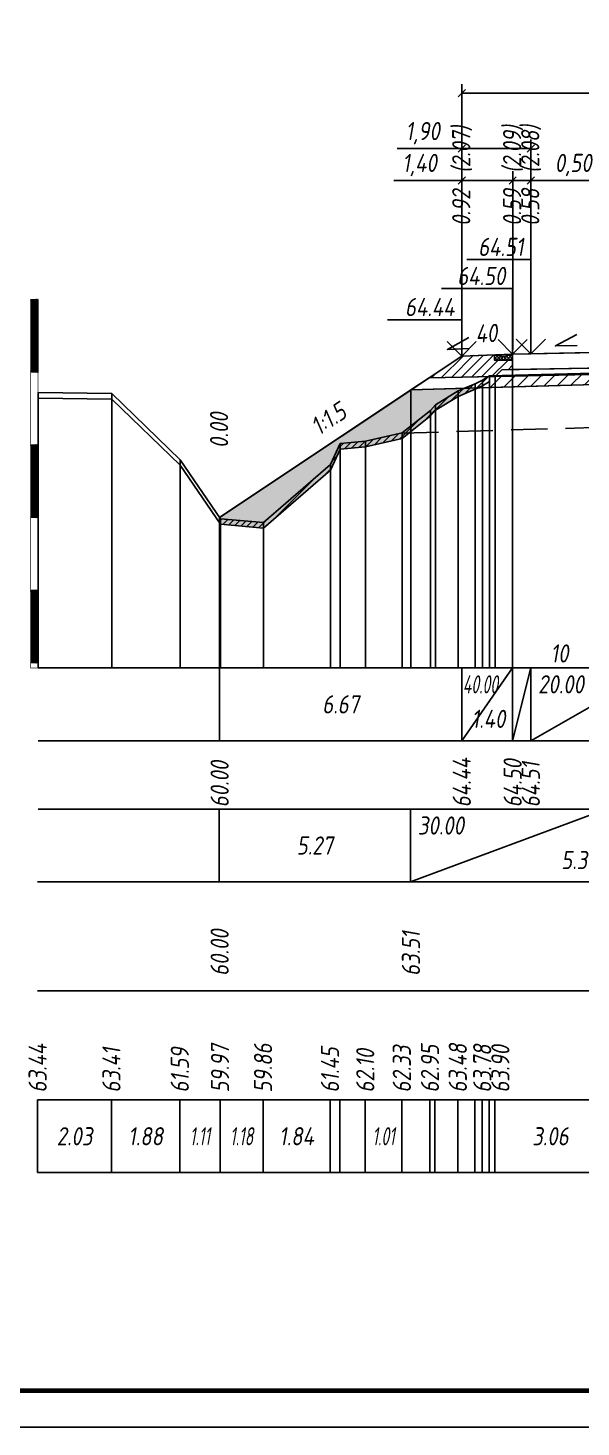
# Model space of a CAD drawing. Extents: x -717 to 1451, y -133302 to 233.
# Drawn here: x 78.6 to 154.7, y -130232.4 to -130040 of the extents above; entities that cross this region are included whole.
import ezdxf
from ezdxf.enums import TextEntityAlignment as Align

# ---------------------------------------------------------------- set-up
doc = ezdxf.new("R2010")
doc.units = 0
doc.linetypes.add('штриховая', pattern=[0.75, 0.5, -0.25])
for name, color, linetype in [('Интерполированный поперечник', 2, 'Continuous'), ('Код_510', 7, 'Continuous'), ('Код_514', 1, 'Continuous'), ('Код_516', 1, 'Continuous'), ('Контур_0', 7, 'Continuous'), ('Контур_2564', 7, 'Continuous'), ('Контур_2660', 7, 'Continuous'), ('Контур_2665', 7, 'Continuous'), ('Контур_400', 7, 'Continuous'), ('Контур_508', 7, 'Continuous'), ('Контур_512', 7, 'Continuous'), ('Контур_513', 7, 'Continuous'), ('Красный поперечник', 1, 'Continuous'), ('Линейка абсолютных высот', 7, 'Continuous'), ('Объём_2501', 7, 'Continuous'), ('Объём_2564', 7, 'Continuous'), ('Объём_2650', 7, 'Continuous'), ('Объём_2660', 7, 'Continuous'), ('Объём_2661', 7, 'Continuous'), ('Объём_2665', 7, 'Continuous'), ('Объём_2666', 7, 'Continuous'), ('Объём_2667', 7, 'Continuous'), ('Объём_2668', 7, 'Continuous'), ('Объём_2669', 7, 'Continuous'), ('Объём_2675', 7, 'Continuous'), ('Откосы', 7, 'Continuous'), ('Отметки покрытия', 7, 'Continuous'), ('Рабочие отметки', 7, 'Continuous'), ('Рабочие отметки доп.', 7, 'Continuous'), ('Слои выравнивания', 7, 'Continuous'), ('Таблица', 7, 'Continuous'), ('Уклоны проезжей части', 7, 'Continuous'), ('Черный поперечник', 3, 'Continuous')]:
    doc.layers.add(name, color=color, linetype=linetype)
for name, color, linetype, true_color in [('Контур_2540', 2, 'Continuous', 0xffff00), ('Контур_2560', 2, 'Continuous', 0xffff00), ('Контур_2561', 7, 'Continuous', 0xff8040), ('Контур_2562', 3, 'Continuous', 0x00ff00), ('Контур_2570', 7, 'Continuous', 0x80ff00), ('Контур_2736', 4, 'Continuous', 0x00ffff), ('Контур_2737', 4, 'Continuous', 0x00ffff), ('Контур_2738', 4, 'Continuous', 0x00ffff), ('Контур_2739', 4, 'Continuous', 0x00ffff), ('Контур_2741', 4, 'Continuous', 0x00ffff), ('Контур_2742', 4, 'Continuous', 0x00ffff), ('Контур_2743', 4, 'Continuous', 0x00ffff), ('Контур_2744', 7, 'Continuous', 0xa4ffff), ('Контур_2745', 7, 'Continuous', 0xa4ffff), ('Контур_2747', 4, 'Continuous', 0x00ffff), ('Контур_2748', 4, 'Continuous', 0x00ffff), ('Контур_2749', 4, 'Continuous', 0x00ffff), ('Контур_2750', 4, 'Continuous', 0x00ffff), ('Контур_2751', 4, 'Continuous', 0x00ffff), ('Контур_2752', 4, 'Continuous', 0x00ffff), ('Контур_402', 7, 'Continuous', 0xff6464), ('Контур_703', 4, 'Continuous', 0x00ffff), ('Контур_705', 4, 'Continuous', 0x00ffff), ('Контур_707', 4, 'Continuous', 0x00ffff), ('Контур_720', 131, 'Continuous', 0xaaffff), ('Объём_2520', 7, 'Continuous', 0x80ffff), ('Объём_2540', 2, 'Continuous', 0xffff00), ('Объём_2560', 2, 'Continuous', 0xffff00), ('Объём_2561', 7, 'Continuous', 0xff8040), ('Объём_2562', 3, 'Continuous', 0x00ff00), ('Объём_2563', 7, 'Continuous', 0xff8000), ('Объём_2570', 7, 'Continuous', 0x80ff00), ('Объём_2600', 7, 'Continuous', 0x808000), ('Объём_2746', 2, 'Continuous', 0xffff00)]:
    doc.layers.add(name, color=color, linetype=linetype, true_color=true_color)
doc.styles.get("Standard").update_dxf_attribs({"font": 'txt', "height": 2.5})
doc.styles.add('М', font='romand.shx', dxfattribs={"width": 0.8, "oblique": 10, "height": 2.5})
doc.dimstyles.new('ISO-25', dxfattribs={"dimtxt": 2.5, "dimasz": 2.5, "dimexe": 1.25, "dimexo": 0.625, "dimtad": 1, "dimtxsty": 'Standard', "dimcen": 2.5, "dimadec": 0, "dimazin": 0, "dimtfac": 1, "dimtmove": 0, "dimatfit": 3, "dimfxl": 1, "dimarcsym": 0})
pattern_1 = [(45.000001252, (0, 0), (-0.026516505928, 0.026516504769), []), (135.00000034, (0, 0), (-0.02651650519, -0.026516505506), [])]

# ---------------------------------------------------------------- blocks, each defined once
blk = doc.blocks.new('_Oblique')
at = {"color": 0, "linetype": 'ByBlock', "lineweight": -2}
blk.add_line((-0.5, -0.5), (0.5, 0.5), dxfattribs=at)
blk = doc.blocks.new('*D4046')
at = {"color": 0, "lineweight": -2, "transparency": 16777216}
for p, q in [((138.33, -130084.53), (138.33, -130059.67)), ((145.33, -130084.25), (145.33, -130059.67)), ((138.33, -130060.92), (128.98, -130060.92)), ((145.33, -130060.92), (138.33, -130060.92))]:
    blk.add_line(p, q, dxfattribs=at)
at = {"layer": 'Defpoints', "color": 0, "transparency": 16777216}
for p in [(145.33, -130060.92), (138.33, -130085.15), (145.33, -130084.87)]:
    blk.add_point(p, dxfattribs=at)
at = {"color": 0, "lineweight": -2, "transparency": 16777216, "rotation": 180}
blk.add_blockref('_Oblique', (138.33, -130060.92), dxfattribs=at)
at = {"color": 0, "lineweight": -2, "transparency": 16777216}
blk.add_blockref('_Oblique', (145.33, -130060.92), dxfattribs=at)
at = {"color": 0, "transparency": 16777216, "insert": (132.52, -130058.81), "char_height": 2.5, "width": 8.75, "attachment_point": 5, "style": 'М'}
blk.add_mtext('1,40', dxfattribs=at)
blk = doc.blocks.new('*D4048')
at = {"color": 0, "lineweight": -2, "transparency": 16777216}
for p, q in [((145.33, -130084.25), (145.33, -130059.67)), ((147.83, -130084.2), (147.83, -130059.67)), ((145.33, -130060.92), (147.83, -130060.92)), ((147.83, -130060.92), (157.43, -130060.92))]:
    blk.add_line(p, q, dxfattribs=at)
at = {"layer": 'Defpoints', "color": 0, "transparency": 16777216}
for p in [(147.83, -130060.92), (145.33, -130084.87), (147.83, -130084.82)]:
    blk.add_point(p, dxfattribs=at)
at = {"color": 0, "lineweight": -2, "transparency": 16777216, "rotation": 180}
blk.add_blockref('_Oblique', (145.33, -130060.92), dxfattribs=at)
at = {"color": 0, "lineweight": -2, "transparency": 16777216}
blk.add_blockref('_Oblique', (147.83, -130060.92), dxfattribs=at)
at = {"color": 0, "transparency": 16777216, "insert": (153.67, -130058.81), "char_height": 2.5, "width": 9.1667, "attachment_point": 5, "style": 'М'}
blk.add_mtext('0,50', dxfattribs=at)
blk = doc.blocks.new('*D4051')
at = {"color": 0, "lineweight": -2, "transparency": 16777216}
for p, q in [((138.33, -130056.54), (129.41, -130056.54)), ((138.33, -130084.53), (138.33, -130055.29)), ((147.83, -130056.54), (138.33, -130056.54)), ((147.83, -130084.2), (147.83, -130055.29))]:
    blk.add_line(p, q, dxfattribs=at)
at = {"layer": 'Defpoints', "color": 0, "transparency": 16777216}
for p in [(147.83, -130056.54), (138.33, -130085.15), (147.83, -130084.82)]:
    blk.add_point(p, dxfattribs=at)
at = {"color": 0, "lineweight": -2, "transparency": 16777216, "rotation": 180}
blk.add_blockref('_Oblique', (138.33, -130056.54), dxfattribs=at)
at = {"color": 0, "lineweight": -2, "transparency": 16777216}
blk.add_blockref('_Oblique', (147.83, -130056.54), dxfattribs=at)
at = {"color": 0, "transparency": 16777216, "insert": (132.95, -130054.43), "char_height": 2.5, "width": 8.75, "attachment_point": 5, "style": 'М'}
blk.add_mtext('1,90', dxfattribs=at)
blk = doc.blocks.new('*D4052')
at = {"color": 0, "lineweight": -2, "transparency": 16777216}
for p, q in [((138.33, -130084.53), (138.33, -130047.67)), ((138.33, -130048.92), (276.83, -130048.92)), ((276.83, -130085.33), (276.83, -130047.67))]:
    blk.add_line(p, q, dxfattribs=at)
at = {"layer": 'Defpoints', "color": 0, "transparency": 16777216}
for p in [(276.83, -130048.92), (138.33, -130085.15), (276.83, -130085.95)]:
    blk.add_point(p, dxfattribs=at)
at = {"color": 0, "lineweight": -2, "transparency": 16777216, "rotation": 180}
blk.add_blockref('_Oblique', (138.33, -130048.92), dxfattribs=at)
at = {"color": 0, "lineweight": -2, "transparency": 16777216}
blk.add_blockref('_Oblique', (276.83, -130048.92), dxfattribs=at)
at = {"color": 0, "transparency": 16777216, "insert": (207.58, -130046.81), "char_height": 2.5, "width": 12.0833, "attachment_point": 5, "style": 'М'}
blk.add_mtext('27,70', dxfattribs=at)

msp = doc.modelspace()

# ---------------------------------------------------------------- hatches: boundary and pattern name
h = msp.add_hatch()
h.set_pattern_fill('ANSI37', color=256, scale=0.1)
h.set_pattern_definition([(45, (144.0792, -130085.13626), (-0.22451, 0.22451), []), (135, (144.0792, -130085.13626), (-0.22451, -0.22451), [])])
h.paths.add_polyline_path([(142.829, -130084.911), (142.829, -130085.639), (145.329, -130085.639), (145.329, -130084.811), (144.072, -130085.136)])
at = {"layer": 'Линейка абсолютных высот'}
h = msp.add_hatch(dxfattribs=at)
h.set_pattern_fill('ANSI37', scale=0.3, style=0)
h.set_pattern_definition(pattern_1)
h.paths.add_polyline_path([(80, -130087.305), (80, -130077.305), (79, -130077.305), (79, -130087.305)])
h = msp.add_hatch(dxfattribs=at)
h.set_pattern_fill('ANSI37', scale=0.3, style=0)
h.set_pattern_definition(pattern_1)
h.paths.add_polyline_path([(80, -130107.305), (80, -130097.305), (79, -130097.305), (79, -130107.305)])
h = msp.add_hatch(dxfattribs=at)
h.set_pattern_fill('ANSI37', scale=0.3, style=0)
h.set_pattern_definition(pattern_1)
h.paths.add_polyline_path([(80, -130127.305), (80, -130117.305), (79, -130117.305), (79, -130127.305)])
at = {"layer": 'Объём_2563'}
h = msp.add_hatch(dxfattribs=at)
h.set_pattern_fill('ANSI31', color=256, scale=0.3)
h.paths.add_polyline_path([(138.329, -130085.091), (142.829, -130084.911), (142.829, -130085.639), (145.329, -130085.639), (145.329, -130086.961), (143.829, -130086.991), (142.91, -130087.909), (133.829, -130088.091)])
h.paths.add_polyline_path([(261.747, -130088.289), (260.829, -130087.371), (259.329, -130087.341), (259.329, -130087.191), (260.727, -130087.192), (260.728, -130086.192), (260.228, -130086.192), (260.229, -130085.378), (263.05, -130085.504), (263.05, -130086.126), (264.45, -130086.126), (264.45, -130085.586), (273.446, -130085.764), (273.446, -130086.332), (274.846, -130086.332), (274.846, -130085.332), (274.346, -130085.332), (274.346, -130084.832), (276.829, -130085.141), (282.164, -130088.698)])
at = {"layer": 'Объём_2570'}
h = msp.add_hatch(dxfattribs=at)
h.set_pattern_fill('ANSI31', color=256, scale=0.2)
h.paths.add_polyline_path([(142.158, -130088.572), (141.195, -130089.166), (140.165, -130089.658), (137.835, -130090.637), (134.687, -130092.528), (133.999, -130093.314), (130.128, -130096.415), (125.096, -130097.56), (121.591, -130097.887), (120.245, -130100.78), (111.029, -130108.75), (105.112, -130108.224), (105, -130108.06), (105, -130107.31), (105.112, -130107.474), (111.029, -130108), (120.245, -130100.03), (121.591, -130097.137), (125.096, -130096.81), (130.128, -130095.665), (133.999, -130092.564), (134.687, -130091.778), (137.835, -130089.887), (140.165, -130088.908), (141.195, -130088.416), (142.158, -130087.822)])
h.paths.add_polyline_path([(292.498, -130087.286), (273.419, -130086.789), (256.279, -130085.792), (255.772, -130085.791), (255.772, -130085.041), (256.279, -130085.042), (273.419, -130086.039), (292.498, -130086.536)])
at = {"layer": 'Объём_2600'}
h = msp.add_hatch(dxfattribs=at)
h.set_pattern_fill('ANSI31', color=6, scale=0.4)
h.paths.add_polyline_path([(142.925, -130087.8), (158.232, -130087.399), (158.232, -130088.949), (140.538, -130089.48), (141.195, -130089.166), (142.158, -130088.572), (142.158, -130087.822)])
h.paths.add_polyline_path([(255.772, -130085.791), (256.279, -130085.792), (273.419, -130086.789), (294.508, -130087.339), (295.828, -130087.76), (297.122, -130088.592), (300.416, -130090.732), (285.852, -130091.156), (285.138, -130090.68), (238.341, -130089.276), (238.341, -130085.809), (255.772, -130085.041)])
h = msp.add_hatch(dxfattribs=at)
h.set_pattern_fill('HONEY', color=5, scale=0.3)
h.paths.add_polyline_path([(105, -130107.31), (131.331, -130089.756), (140.538, -130089.48), (140.165, -130089.658), (137.835, -130090.637), (134.687, -130092.528), (133.999, -130093.314), (130.128, -130096.415), (125.096, -130097.56), (121.591, -130097.887), (120.245, -130100.78), (111.029, -130108.75), (105.112, -130108.224), (105, -130108.06)])
h.paths.add_polyline_path([(300.416, -130090.732), (301.483, -130090.701), (301.483, -130091.426)])

# ---------------------------------------------------------------- linework, layer by layer
at = {"flags": 128}
msp.add_lwpolyline([(-30.054, -130232.421), (389.946, -130232.421), (389.946, -129935.421), (-30.054, -129935.421)], close=True, dxfattribs=at)
at = {"const_width": 0.6, "flags": 128}
msp.add_lwpolyline([(-10.054, -130227.421), (384.946, -130227.421), (384.946, -129940.421), (-10.054, -129940.421)], close=True, dxfattribs=at)
msp.add_lwpolyline([(142.829, -130084.911), (142.829, -130085.639), (145.329, -130085.639), (145.329, -130084.811), (144.072, -130085.136), (142.829, -130084.911)])
at = {"layer": 'Интерполированный поперечник', "linetype": 'штриховая', "ltscale": 10, "flags": 128}
msp.add_lwpolyline([(130.11, -130095.691), (301.483, -130090.701)], dxfattribs=at)
at = {"layer": 'Код_510'}
for p, q in [((79.946, -130197.421), (79.946, -130187.421)), ((90.109, -130197.421), (90.109, -130187.421)), ((99.514, -130197.421), (99.514, -130187.421)), ((105.058, -130197.421), (105.058, -130187.421)), ((110.974, -130197.421), (110.974, -130187.421)), ((120.19, -130197.421), (120.19, -130187.421)), ((121.537, -130197.421), (121.537, -130187.421)), ((125.042, -130197.421), (125.042, -130187.421)), ((130.074, -130197.421), (130.074, -130187.421)), ((133.944, -130197.421), (133.944, -130187.421)), ((134.633, -130197.421), (134.633, -130187.421)), ((137.781, -130197.421), (137.781, -130187.421)), ((140.111, -130197.421), (140.111, -130187.421)), ((141.14, -130197.421), (141.14, -130187.421)), ((142.103, -130197.421), (142.103, -130187.421)), ((142.871, -130197.421), (142.871, -130187.421))]:
    msp.add_line(p, q, dxfattribs=at)
at = {"layer": 'Код_514'}
for p, q in [((105, -130138), (105, -130128)), ((138.329, -130138), (138.329, -130128)), ((138.329, -130138), (145.329, -130128)), ((145.329, -130138), (145.329, -130128)), ((145.329, -130138), (147.829, -130128)), ((147.829, -130138), (147.829, -130128)), ((147.829, -130138), (165.329, -130128))]:
    msp.add_line(p, q, dxfattribs=at)
at = {"layer": 'Код_516'}
for p, q in [((104.946, -130157.421), (104.946, -130147.421)), ((131.277, -130157.421), (131.277, -130147.421)), ((131.277, -130157.421), (158.177, -130147.421))]:
    msp.add_line(p, q, dxfattribs=at)
at = {"layer": 'Контур_0', "flags": 128}
for points in [[(138.329, -130085.091), (105, -130107.31), (105, -130107.31), (105, -130107.31), (105, -130107.31), (105, -130107.31), (105, -130107.31), (105, -130107.31), (105, -130107.31), (105, -130107.31), (105, -130107.31), (105, -130107.31), (105, -130107.31), (105, -130107.31), (105, -130107.31), (105, -130107.31)], [(138.329, -130085.091), (105, -130107.31), (105, -130107.31), (105, -130107.31), (105, -130107.31), (105, -130107.31), (105, -130107.31), (105, -130107.31), (105, -130107.31), (105, -130107.31), (105, -130107.31), (105, -130107.31), (105, -130107.31), (105, -130107.31), (105, -130107.31), (105, -130107.31), (105, -130107.31), (105, -130107.31), (105, -130107.31), (105, -130107.31), (105, -130107.31), (105, -130107.31), (105, -130107.31), (105, -130107.31), (105, -130107.31), (105, -130107.31), (105, -130107.31), (105, -130107.31), (105, -130107.31), (105, -130107.31)]]:
    msp.add_lwpolyline(points, dxfattribs=at)
at = {"layer": 'Контур_0', "color": 250, "flags": 128}
for points in [[(133.829, -130088.091), (142.91, -130087.909), (143.829, -130086.991), (145.329, -130086.961)], [(143.829, -130086.991), (158.232, -130086.703), (158.232, -130087.603), (142.91, -130087.909), (143.829, -130086.991), (143.829, -130086.991)]]:
    msp.add_lwpolyline(points, dxfattribs=at)
at = {"layer": 'Контур_2540', "flags": 128}
msp.add_lwpolyline([(158.232, -130088.949), (131.331, -130089.756), (133.829, -130088.091), (158.232, -130087.603), (158.232, -130088.949), (158.232, -130088.949)], dxfattribs=at)
at = {"layer": 'Контур_2560', "flags": 128}
msp.add_lwpolyline([(138.329, -130085.091), (138.329, -130085.091), (138.329, -130085.091), (145.329, -130084.811)], dxfattribs=at)
at = {"layer": 'Контур_2561', "flags": 128}
msp.add_lwpolyline([(145.329, -130084.811), (145.329, -130084.811), (138.329, -130085.091), (138.329, -130085.091), (145.329, -130084.811)], dxfattribs=at)
at = {"layer": 'Контур_2562', "flags": 128}
msp.add_lwpolyline([(138.329, -130085.091), (138.329, -130085.091), (138.329, -130085.091), (138.329, -130085.091), (138.329, -130085.091)], dxfattribs=at)
at = {"layer": 'Контур_2564', "flags": 128}
msp.add_lwpolyline([(138.329, -130085.091), (145.329, -130084.811)], dxfattribs=at)
at = {"layer": 'Контур_2570', "flags": 128}
msp.add_lwpolyline([(80, -130090.861), (90.163, -130091), (99.568, -130100.109), (105.112, -130108.224), (111.029, -130108.75), (120.245, -130100.78), (121.591, -130097.887), (125.096, -130097.56), (130.128, -130096.415), (130.128, -130096.415), (133.999, -130093.314), (134.687, -130092.528), (137.835, -130090.637), (140.165, -130089.658), (141.195, -130089.166), (142.158, -130088.572), (142.158, -130087.822), (142.925, -130087.8), (158.232, -130087.399)], dxfattribs=at)
at = {"layer": 'Контур_2660', "flags": 128}
msp.add_lwpolyline([(131.331, -130089.756), (158.232, -130088.949)], dxfattribs=at)
at = {"layer": 'Контур_2665', "flags": 128}
msp.add_lwpolyline([(138.329, -130085.091), (138.329, -130085.091)], dxfattribs=at)
at = {"layer": 'Контур_2736', "flags": 128}
msp.add_lwpolyline([(138.329, -130085.091), (105, -130107.31)], dxfattribs=at)
at = {"layer": 'Контур_2737', "flags": 128}
msp.add_lwpolyline([(105, -130107.31), (105, -130107.31)], dxfattribs=at)
at = {"layer": 'Контур_2738', "flags": 128}
msp.add_lwpolyline([(105, -130107.31), (105, -130107.31)], dxfattribs=at)
at = {"layer": 'Контур_2739', "flags": 128}
msp.add_lwpolyline([(105, -130107.31), (105, -130107.31)], dxfattribs=at)
at = {"layer": 'Контур_2741', "flags": 128}
msp.add_lwpolyline([(105, -130107.31), (105, -130107.31)], dxfattribs=at)
at = {"layer": 'Контур_2742', "flags": 128}
msp.add_lwpolyline([(105, -130107.31), (105, -130107.31)], dxfattribs=at)
at = {"layer": 'Контур_2743', "flags": 128}
msp.add_lwpolyline([(105, -130107.31), (105, -130107.31)], dxfattribs=at)
at = {"layer": 'Контур_2744', "flags": 128}
msp.add_lwpolyline([(105, -130107.31), (105, -130107.31)], dxfattribs=at)
msp.add_lwpolyline([(105, -130107.31), (105, -130107.31)], dxfattribs=at)
msp.add_lwpolyline([(105, -130107.31), (105, -130107.31)], dxfattribs=at)
msp.add_lwpolyline([(105, -130107.31), (105, -130107.31)], dxfattribs=at)
msp.add_lwpolyline([(105, -130107.31), (105, -130107.31)], dxfattribs=at)
msp.add_lwpolyline([(105, -130107.31), (105, -130107.31)], dxfattribs=at)
at = {"layer": 'Контур_2745', "flags": 128}
msp.add_lwpolyline([(105, -130107.31), (105, -130107.31)], dxfattribs=at)
msp.add_lwpolyline([(105, -130107.31), (105, -130107.31)], dxfattribs=at)
msp.add_lwpolyline([(105, -130107.31), (105, -130107.31)], dxfattribs=at)
msp.add_lwpolyline([(105, -130107.31), (105, -130107.31)], dxfattribs=at)
msp.add_lwpolyline([(105, -130107.31), (105, -130107.31)], dxfattribs=at)
msp.add_lwpolyline([(105, -130107.31), (105, -130107.31)], dxfattribs=at)
at = {"layer": 'Контур_2747', "flags": 128}
msp.add_lwpolyline([(105, -130107.31), (105, -130107.31)], dxfattribs=at)
at = {"layer": 'Контур_2748', "flags": 128}
msp.add_lwpolyline([(105, -130107.31), (105, -130107.31)], dxfattribs=at)
at = {"layer": 'Контур_2749', "flags": 128}
msp.add_lwpolyline([(105, -130107.31), (105, -130107.31)], dxfattribs=at)
at = {"layer": 'Контур_2750', "flags": 128}
msp.add_lwpolyline([(105, -130107.31), (105, -130107.31)], dxfattribs=at)
at = {"layer": 'Контур_2751', "flags": 128}
msp.add_lwpolyline([(105, -130107.31), (105, -130107.31)], dxfattribs=at)
at = {"layer": 'Контур_2752', "flags": 128}
msp.add_lwpolyline([(105, -130107.31), (105, -130107.31)], dxfattribs=at)
at = {"layer": 'Контур_400', "flags": 128}
msp.add_lwpolyline([(145.329, -130084.811), (147.829, -130084.761), (147.829, -130084.761), (147.829, -130084.761), (147.829, -130084.761), (147.829, -130084.761), (147.829, -130084.761), (165.329, -130084.411), (192.829, -130083.861)], dxfattribs=at)
at = {"layer": 'Контур_402', "flags": 128}
msp.add_lwpolyline([(131.331, -130089.756), (158.232, -130088.949), (158.232, -130087.399), (160.842, -130087.34), (192.829, -130086.58), (202.76, -130086.344), (203.995, -130086.334), (205.787, -130086.37), (205.787, -130086.32), (207.579, -130086.356), (207.579, -130086.306), (238.341, -130086.921), (238.341, -130089.276), (285.138, -130090.68)], dxfattribs=at)
at = {"layer": 'Контур_508', "flags": 128}
msp.add_lwpolyline([(105, -130107.31), (131.331, -130089.756), (158.232, -130088.949), (158.232, -130087.399), (160.842, -130087.34), (192.829, -130086.58), (202.76, -130086.344), (203.995, -130086.334), (205.787, -130086.37), (205.787, -130086.32), (207.579, -130086.356), (207.579, -130086.306), (238.341, -130086.921), (238.341, -130089.276), (285.138, -130090.68), (288.03, -130092.608), (290.03, -130092.608), (292.498, -130090.963)], dxfattribs=at)
at = {"layer": 'Контур_512', "flags": 128}
msp.add_lwpolyline([(105, -130107.31), (131.331, -130089.756), (158.232, -130088.949)], dxfattribs=at)
at = {"layer": 'Контур_513', "flags": 128}
msp.add_lwpolyline([(105, -130107.31), (131.331, -130089.756), (158.232, -130088.949), (158.232, -130087.399), (160.842, -130087.34), (192.829, -130086.58), (202.76, -130086.344), (203.995, -130086.334), (205.787, -130086.37), (205.787, -130086.32), (207.579, -130086.356), (207.579, -130086.306), (238.341, -130086.921), (238.341, -130089.276), (285.138, -130090.68), (288.03, -130092.608), (290.03, -130092.608), (292.498, -130090.963)], dxfattribs=at)
at = {"layer": 'Контур_703', "flags": 128}
for points in [[(138.329, -130085.091), (105, -130107.31)], [(105, -130107.31), (105, -130107.31)]]:
    msp.add_lwpolyline(points, dxfattribs=at)
at = {"layer": 'Контур_705', "flags": 128}
msp.add_lwpolyline([(105, -130107.31), (105, -130107.31)], dxfattribs=at)
at = {"layer": 'Контур_707', "flags": 128}
msp.add_lwpolyline([(105, -130107.31), (105, -130107.31)], dxfattribs=at)
at = {"layer": 'Контур_720', "flags": 128}
msp.add_lwpolyline([(105, -130107.31), (105, -130107.31)], dxfattribs=at)
at = {"layer": 'Красный поперечник'}
for p, q in [((105, -130107.31), (138.329, -130085.091)), ((138.329, -130085.091), (145.329, -130084.811)), ((145.329, -130084.811), (147.829, -130084.761)), ((147.829, -130084.761), (165.329, -130084.411)), ((131.331, -130089.756), (131.331, -130128)), ((105, -130107.31), (105, -130128))]:
    msp.add_line(p, q, dxfattribs=at)
at = {"layer": 'Линейка абсолютных высот', "color": 7, "const_width": 0.1, "flags": 128}
for points in [[(80, -130087.305), (80, -130077.305), (79, -130077.305), (79, -130087.305), (80, -130087.305)], [(80, -130097.305), (80, -130087.305), (79, -130087.305), (79, -130097.305), (80, -130097.305)], [(80, -130107.305), (80, -130097.305), (79, -130097.305), (79, -130107.305), (80, -130107.305)], [(80, -130117.305), (80, -130107.305), (79, -130107.305), (79, -130117.305), (80, -130117.305)], [(80, -130127.305), (80, -130117.305), (79, -130117.305), (79, -130127.305), (80, -130127.305)], [(80, -130128), (80, -130127.305), (79, -130127.305), (79, -130128), (80, -130128)]]:
    msp.add_lwpolyline(points, dxfattribs=at)
at = {"layer": 'Объём_2501', "flags": 128}
msp.add_lwpolyline([(145.329, -130084.811), (147.829, -130084.761), (147.829, -130084.761), (147.829, -130084.761), (147.829, -130084.761), (147.829, -130084.761), (147.829, -130084.761), (165.329, -130084.411), (192.829, -130083.861)], dxfattribs=at)
at = {"layer": 'Объём_2520', "color": 250, "flags": 128}
msp.add_lwpolyline([(143.829, -130086.991), (158.232, -130086.703), (158.232, -130087.603), (142.91, -130087.909), (143.829, -130086.991), (143.829, -130086.991)], dxfattribs=at)
at = {"layer": 'Объём_2540', "flags": 128}
msp.add_lwpolyline([(158.232, -130088.949), (131.331, -130089.756), (133.829, -130088.091), (158.232, -130087.603), (158.232, -130088.949), (158.232, -130088.949)], dxfattribs=at)
at = {"layer": 'Объём_2560', "flags": 128}
msp.add_lwpolyline([(138.329, -130085.091), (138.329, -130085.091), (138.329, -130085.091), (145.329, -130084.811)], dxfattribs=at)
at = {"layer": 'Объём_2561', "flags": 128}
msp.add_lwpolyline([(145.329, -130084.811), (145.329, -130084.811), (138.329, -130085.091), (138.329, -130085.091), (145.329, -130084.811)], dxfattribs=at)
at = {"layer": 'Объём_2562', "flags": 128}
msp.add_lwpolyline([(138.329, -130085.091), (138.329, -130085.091), (138.329, -130085.091), (138.329, -130085.091), (138.329, -130085.091)], dxfattribs=at)
at = {"layer": 'Объём_2563', "color": 0}
msp.add_line((145.329, -130084.811), (145.329, -130128), dxfattribs=at)
at = {"layer": 'Объём_2563', "color": 250, "flags": 128}
for points in [[(138.329, -130085.091), (145.329, -130084.811), (145.329, -130086.961), (143.829, -130086.991), (142.91, -130087.909), (133.829, -130088.091), (138.329, -130085.091), (138.329, -130085.091)], [(138.329, -130085.091), (142.829, -130084.911), (142.829, -130085.639), (145.329, -130085.639), (145.329, -130086.961), (143.829, -130086.991), (142.91, -130087.909), (133.829, -130088.091), (138.329, -130085.091), (138.329, -130085.091)]]:
    msp.add_lwpolyline(points, dxfattribs=at)
at = {"layer": 'Объём_2563', "flags": 128}
msp.add_lwpolyline([(147.829, -130086.911), (145.329, -130086.961), (145.329, -130084.811), (158.232, -130084.553), (158.232, -130086.703), (147.829, -130086.911), (147.829, -130086.911)], dxfattribs=at)
msp.add_lwpolyline([(147.829, -130086.911), (145.329, -130086.961), (145.329, -130084.811), (158.232, -130084.553), (158.232, -130086.703), (147.829, -130086.911), (147.829, -130086.911)], dxfattribs=at)
at = {"layer": 'Объём_2564', "flags": 128}
msp.add_lwpolyline([(138.329, -130085.091), (145.329, -130084.811)], dxfattribs=at)
at = {"layer": 'Объём_2570', "flags": 128}
msp.add_lwpolyline([(142.158, -130088.572), (141.195, -130089.166), (140.165, -130089.658), (137.835, -130090.637), (134.687, -130092.528), (133.999, -130093.314), (130.128, -130096.415), (125.096, -130097.56), (121.591, -130097.887), (120.245, -130100.78), (111.029, -130108.75), (105.112, -130108.224), (105, -130108.06), (105, -130107.31), (105.112, -130107.474), (111.029, -130108), (120.245, -130100.03), (121.591, -130097.137), (125.096, -130096.81), (130.128, -130095.665), (133.999, -130092.564), (134.687, -130091.778), (137.835, -130089.887), (140.165, -130088.908), (141.195, -130088.416), (142.158, -130087.822), (142.158, -130088.572), (142.158, -130088.572)], dxfattribs=at)
at = {"layer": 'Объём_2600', "color": 5, "flags": 128}
msp.add_lwpolyline([(105, -130107.31), (131.331, -130089.756), (140.538, -130089.48), (140.165, -130089.658), (137.835, -130090.637), (134.687, -130092.528), (133.999, -130093.314), (130.128, -130096.415), (125.096, -130097.56), (121.591, -130097.887), (120.245, -130100.78), (111.029, -130108.75), (105.112, -130108.224), (105, -130108.06), (105, -130107.31), (105, -130107.31)], dxfattribs=at)
at = {"layer": 'Объём_2650', "color": 6, "flags": 128}
msp.add_lwpolyline([(142.925, -130087.8), (158.232, -130087.399), (158.232, -130088.949), (140.538, -130089.48), (141.195, -130089.166), (142.158, -130088.572), (142.158, -130087.822), (142.925, -130087.8), (142.925, -130087.8)], dxfattribs=at)
at = {"layer": 'Объём_2660', "flags": 128}
msp.add_lwpolyline([(131.331, -130089.756), (158.232, -130088.949)], dxfattribs=at)
at = {"layer": 'Объём_2661', "flags": 128}
msp.add_lwpolyline([(138.329, -130085.091), (105, -130107.31)], dxfattribs=at)
at = {"layer": 'Объём_2665', "flags": 128}
msp.add_lwpolyline([(138.329, -130085.091), (138.329, -130085.091)], dxfattribs=at)
at = {"layer": 'Объём_2666', "flags": 128}
msp.add_lwpolyline([(138.329, -130085.091), (105, -130107.31)], dxfattribs=at)
at = {"layer": 'Объём_2667', "flags": 128}
msp.add_lwpolyline([(105, -130107.31), (105, -130107.31)], dxfattribs=at)
msp.add_lwpolyline([(105, -130107.31), (105, -130107.31)], dxfattribs=at)
at = {"layer": 'Объём_2668', "flags": 128}
msp.add_lwpolyline([(105, -130107.31), (105, -130107.31)], dxfattribs=at)
msp.add_lwpolyline([(105, -130107.31), (105, -130107.31)], dxfattribs=at)
at = {"layer": 'Объём_2669', "flags": 128}
msp.add_lwpolyline([(105, -130107.31), (105, -130107.31)], dxfattribs=at)
msp.add_lwpolyline([(105, -130107.31), (105, -130107.31)], dxfattribs=at)
at = {"layer": 'Объём_2675', "flags": 128}
msp.add_lwpolyline([(105, -130107.31), (105, -130107.31)], dxfattribs=at)
msp.add_lwpolyline([(105, -130107.31), (105, -130107.31)], dxfattribs=at)
msp.add_lwpolyline([(105, -130107.31), (105, -130107.31)], dxfattribs=at)
msp.add_lwpolyline([(105, -130107.31), (105, -130107.31)], dxfattribs=at)
msp.add_lwpolyline([(105, -130107.31), (105, -130107.31)], dxfattribs=at)
msp.add_lwpolyline([(105, -130107.31), (105, -130107.31)], dxfattribs=at)
msp.add_lwpolyline([(105, -130107.31), (105, -130107.31)], dxfattribs=at)
msp.add_lwpolyline([(105, -130107.31), (105, -130107.31)], dxfattribs=at)
msp.add_lwpolyline([(105, -130107.31), (105, -130107.31)], dxfattribs=at)
msp.add_lwpolyline([(105, -130107.31), (105, -130107.31)], dxfattribs=at)
msp.add_lwpolyline([(105, -130107.31), (105, -130107.31)], dxfattribs=at)
msp.add_lwpolyline([(105, -130107.31), (105, -130107.31)], dxfattribs=at)
at = {"layer": 'Объём_2746', "flags": 128}
msp.add_lwpolyline([(158.232, -130088.949), (140.538, -130089.48), (141.195, -130089.166), (142.158, -130088.572), (142.158, -130087.822), (158.232, -130087.399), (158.232, -130088.949), (158.232, -130088.949)], dxfattribs=at)
at = {"layer": 'Откосы', "color": 1, "flags": 128}
for points in [[(139.341, -130084.05), (136.343, -130084.169), (139.281, -130082.551)], [(154.209, -130083.633), (151.21, -130083.693), (154.179, -130082.133)]]:
    msp.add_lwpolyline(points, dxfattribs=at)
at = {"layer": 'Отметки покрытия', "color": 1}
for p, q in [((147.829, -130071.811), (139.005, -130071.811)), ((147.829, -130084.761), (147.829, -130071.811)), ((145.329, -130075.811), (135.534, -130075.811)), ((145.329, -130084.811), (145.329, -130075.811)), ((138.329, -130080.091), (128.084, -130080.091)), ((138.329, -130085.091), (138.329, -130080.091)), ((138.329, -130085.091), (136.329, -130083.091)), ((138.329, -130085.091), (140.329, -130083.091)), ((145.329, -130084.811), (143.329, -130082.811)), ((145.329, -130084.811), (147.329, -130082.811)), ((147.829, -130084.761), (145.829, -130082.761)), ((147.829, -130084.761), (149.829, -130082.761))]:
    msp.add_line(p, q, dxfattribs=at)
at = {"layer": 'Таблица'}
for p, q in [((80, -130128), (317.498, -130128)), ((80, -130138), (317.498, -130138)), ((80, -130147.421), (317.498, -130147.421)), ((79.946, -130157.421), (317.444, -130157.421)), ((79.946, -130172.421), (317.444, -130172.421)), ((79.946, -130187.421), (317.444, -130187.421)), ((79.946, -130197.421), (317.444, -130197.421))]:
    msp.add_line(p, q, dxfattribs=at)
at = {"layer": 'Уклоны проезжей части', "color": 1, "flags": 128}
for points in [[(139.341, -130084.05), (136.343, -130084.169), (139.281, -130082.551)], [(154.209, -130083.633), (151.21, -130083.693), (154.179, -130082.133)]]:
    msp.add_lwpolyline(points, dxfattribs=at)
at = {"layer": 'Черный поперечник', "color": 7}
for p, q in [((140.165, -130088.908), (140.165, -130128)), ((141.195, -130088.416), (141.195, -130128)), ((142.158, -130087.822), (142.158, -130128)), ((142.925, -130087.8), (142.925, -130128)), ((80, -130090.111), (80, -130128)), ((90.163, -130090.25), (90.163, -130128)), ((137.835, -130089.887), (137.835, -130128)), ((133.999, -130092.564), (133.999, -130128)), ((134.687, -130091.778), (134.687, -130128)), ((125.096, -130096.81), (125.096, -130128)), ((130.128, -130095.665), (130.128, -130128)), ((121.591, -130097.137), (121.591, -130128)), ((99.568, -130099.359), (99.568, -130128)), ((120.245, -130100.03), (120.245, -130128)), ((105.112, -130107.474), (105.112, -130128)), ((111.029, -130108), (111.029, -130128))]:
    msp.add_line(p, q, dxfattribs=at)
at = {"layer": 'Черный поперечник', "flags": 128}
msp.add_lwpolyline([(80, -130090.111), (90.163, -130090.25), (99.568, -130099.359), (105.112, -130107.474), (111.029, -130108), (120.245, -130100.03), (121.591, -130097.137), (125.096, -130096.81), (130.128, -130095.665), (133.999, -130092.564), (134.687, -130091.778), (137.835, -130089.887), (140.165, -130088.908), (141.195, -130088.416), (142.158, -130087.822), (142.925, -130087.8), (158.232, -130087.399)], dxfattribs=at)

# ---------------------------------------------------------------- texts
at = {"layer": 'Код_510', "style": 'М', "oblique": 10, "width": 0.8}
for s, p in [('63.44', (79.946, -130186.421)), ('59.97', (105.058, -130186.421)), ('59.86', (110.974, -130186.421)), ('62.33', (130.074, -130186.421)), ('62.95', (133.944, -130186.421)), ('63.48', (137.781, -130186.421)), ('63.78', (141.14, -130186.421)), ('63.90', (143.64, -130186.421)), ('63.41', (90.109, -130186.421)), ('61.59', (99.514, -130186.421)), ('61.45', (120.19, -130186.421)), ('62.10', (125.042, -130186.421))]:
    msp.add_text(s, height=2.5, rotation=90, dxfattribs=at).set_placement(p, align=Align.MIDDLE_LEFT)
at = {"layer": 'Код_510', "style": 'М', "oblique": 10}
for s, width, p in [('2.03', 0.8, (85.027, -130192.421)), ('1.88', 0.8, (94.811, -130192.421)), ('1.11', 0.6, (102.286, -130192.421)), ('1.18', 0.6, (108.016, -130192.421)), ('1.84', 0.8, (115.582, -130192.421)), ('1.01', 0.6, (127.558, -130192.421)), ('3.06', 0.8, (150.524, -130192.421))]:
    msp.add_text(s, height=2.5, dxfattribs=dict(at, width=width)).set_placement(p, align=Align.MIDDLE_CENTER)
at = {"layer": 'Код_514', "style": 'М', "oblique": 10}
for s, width, p in [('40.00', 0.6, (138.461, -130129)), ('20.00', 0.8, (148.829, -130129))]:
    msp.add_text(s, height=2.5, dxfattribs=dict(at, width=width)).set_placement(p, align=Align.TOP_LEFT)
at = {"layer": 'Код_514', "style": 'М', "oblique": 10, "width": 0.8}
msp.add_text('6.67', height=2.5, dxfattribs=at).set_placement((121.664, -130133), align=Align.MIDDLE_CENTER)
msp.add_text('1.40', height=2.5, dxfattribs=at).set_placement((144.329, -130137), align=Align.BOTTOM_RIGHT)
for s, p in [('60.00', (105, -130147.176)), ('64.44', (138.329, -130147.176)), ('64.50', (145.329, -130147.176)), ('64.51', (147.829, -130147.176))]:
    msp.add_text(s, height=2.5, rotation=90, dxfattribs=at).set_placement(p, align=Align.MIDDLE_LEFT)
at = {"layer": 'Код_516', "style": 'М', "oblique": 10, "width": 0.8}
msp.add_text('30.00', height=2.5, dxfattribs=at).set_placement((132.277, -130148.421), align=Align.TOP_LEFT)
msp.add_text('5.27', height=2.5, dxfattribs=at).set_placement((118.111, -130152.421), align=Align.MIDDLE_CENTER)
msp.add_text('5.38', height=2.5, dxfattribs=at).set_placement((157.177, -130156.421), align=Align.BOTTOM_RIGHT)
for s, p in [('60.00', (105, -130170.371)), ('63.51', (131.331, -130170.371))]:
    msp.add_text(s, height=2.5, rotation=90, dxfattribs=at).set_placement(p, align=Align.MIDDLE_LEFT)
at = {"layer": 'Откосы', "color": 1, "style": 'М', "oblique": 10, "width": 0.8}
for s, rotation, p in [('40', 2.29061, (141.789, -130083.952)), ('1:1.5', 33.69007, (121.11, -130095.368))]:
    msp.add_text(s, height=2.5, rotation=rotation, dxfattribs=at).set_placement(p, align=Align.BOTTOM_CENTER)
at = {"layer": 'Отметки покрытия', "color": 1, "style": 'М', "oblique": 10, "width": 0.8}
for s, p in [('64.51', (146.829, -130072.071)), ('64.50', (144.329, -130076.071)), ('64.44', (137.329, -130080.351))]:
    msp.add_text(s, height=2.5, dxfattribs=at).set_placement(p, align=Align.BOTTOM_RIGHT)
at = {"layer": 'Рабочие отметки', "color": 1, "style": 'М', "oblique": 10, "width": 0.8}
for s, p in [('0.92', (138.251, -130067.191)), ('0.59', (145.251, -130067.191)), ('0.58', (147.751, -130067.191)), ('0.00', (104.922, -130097.741))]:
    msp.add_text(s, height=2.5, rotation=90, dxfattribs=at).set_placement(p, align=Align.MIDDLE_LEFT)
at = {"layer": 'Рабочие отметки доп.', "color": 1, "style": 'М', "oblique": 10, "width": 0.8}
for s, p in [('(2.07)', (138.251, -130059.891)), ('(2.09)', (145.251, -130059.891)), ('(2.08)', (147.751, -130059.891))]:
    msp.add_text(s, height=2.5, rotation=90, dxfattribs=at).set_placement(p, align=Align.MIDDLE_LEFT)
at = {"layer": 'Слои выравнивания', "style": 'М', "oblique": 10, "width": 0.8}
msp.add_text('10', height=2.5, dxfattribs=at).set_placement((151.78, -130128), align=Align.BOTTOM_CENTER)
at = {"layer": 'Уклоны проезжей части', "color": 1, "style": 'М', "oblique": 10, "width": 0.8}
for s, rotation, p in [('40', 2.29061, (141.789, -130083.952)), ('1:1.5', 33.69007, (121.11, -130095.368))]:
    msp.add_text(s, height=2.5, rotation=rotation, dxfattribs=at).set_placement(p, align=Align.BOTTOM_CENTER)

# ---------------------------------------------------------------- dimensions: what is measured, and where the dimension line sits
at = {"color": 5}
dim = msp.add_linear_dim(base=(276.829, -130048.923), p1=(138.329, -130085.153), p2=(276.829, -130085.953), angle=180, dimstyle='ISO-25', override={"dimasz": 1, "dimlfac": 0.2, "dimzin": 0, "dimtxsty": 'М', "dimblk1": 'Oblique', "dimblk2": 'Oblique', "dimsah": 1}, dxfattribs=at)
dim.commit()
dim.dimension.update_dxf_attribs({"geometry": '*D4052', "text_midpoint": (207.579, -130046.81)})
for base, p1, p2, picture, middle in [((147.829, -130056.54), (138.329, -130085.153), (147.829, -130084.823), '*D4051', (132.948, -130056.54)), ((145.329, -130060.923), (138.329, -130085.153), (145.329, -130084.873), '*D4046', (132.517, -130060.923)), ((147.829, -130060.923), (145.329, -130084.873), (147.829, -130084.823), '*D4048', (153.667, -130060.923))]:
    dim = msp.add_linear_dim(base=base, p1=p1, p2=p2, angle=180, dimstyle='ISO-25', override={"dimasz": 1, "dimlfac": 0.2, "dimzin": 0, "dimtxsty": 'М', "dimblk1": 'Oblique', "dimblk2": 'Oblique', "dimsah": 1}, dxfattribs=at)
    dim.commit()
    dim.dimension.update_dxf_attribs({"geometry": picture, "text_midpoint": middle, "dimtype": 160})

doc.saveas('drawing.dxf')
